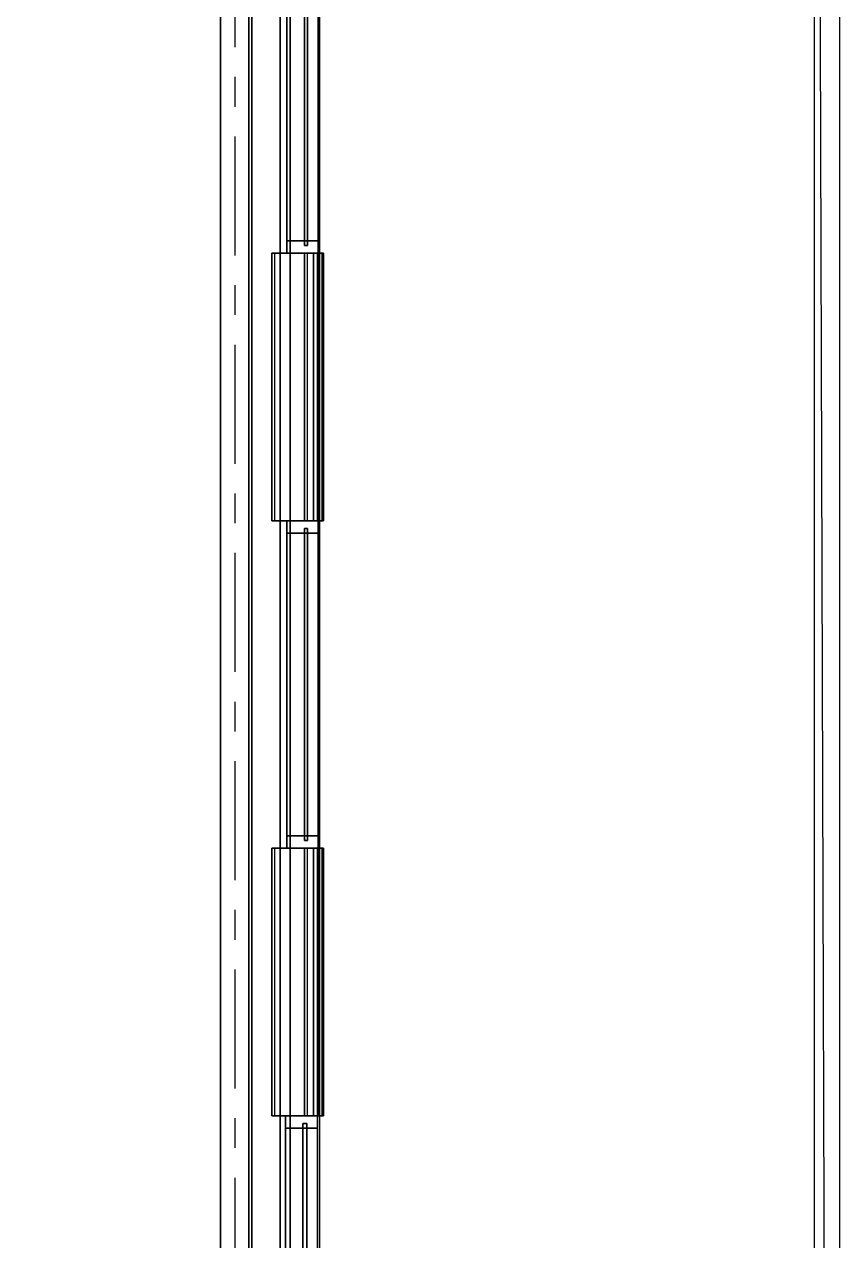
# Model space of a CAD drawing. Header units: metres. Extents: x 114 to 218, y 8 to 180.
# Drawn here: x 197.24 to 213.69, y 114.81 to 139.34 of the extents above; entities that cross this region are included whole.
import ezdxf

# ---------------------------------------------------------------- set-up
doc = ezdxf.new("R2010")
doc.units = ezdxf.units.M
doc.header["$MEASUREMENT"] = 0
for name, color, linetype in [('A-2D-GLAZ', 7, 'Continuous'), ('A-2D-GLAZ-CWMG', 7, 'Continuous'), ('A-2D-WALL', 7, 'Continuous'), ('A-3D-GLAZ-CURT', 7, 'Continuous'), ('A-3D-GLAZ-CWMG', 7, 'Continuous'), ('A-3D-WALL', 7, 'Continuous'), ('A_GRID', 7, 'Continuous'), ('S-3D-BEAM', 7, 'Continuous'), ('S-3D-SLAB', 7, 'Continuous'), ('S-3D-WALL', 7, 'Continuous')]:
    doc.layers.add(name, color=color, linetype=linetype)

msp = doc.modelspace()

# ---------------------------------------------------------------- linework, layer by layer
for points in [[(213.688, 176.085), (213.18, 175.593), (213.688, 12.285), (213.688, 176.085), (213.688, 176.085)], [(213.18, 175.593), (213.688, 12.285), (213.18, 12.792), (213.18, 175.593), (213.18, 175.593)]]:
    msp.add_lwpolyline(points)
at = {"layer": 'A-2D-GLAZ', "color": 9, "true_color": 0xbababa}
for points in [[(202.89, 141.184), (202.89, 134.877), (202.952, 134.877), (202.952, 141.184), (202.89, 141.184)], [(202.89, 129.171), (202.89, 122.879), (202.952, 122.879), (202.952, 129.171), (202.89, 129.171)], [(202.859, 117.173), (202.859, 110.882), (202.936, 110.882), (202.936, 117.173), (202.859, 117.173)]]:
    msp.add_lwpolyline(points, dxfattribs=at)
at = {"layer": 'A-2D-GLAZ-CWMG', "color": 9, "true_color": 0xbababa}
for points in [[(202.536, 141.076), (202.536, 134.969)], [(203.167, 141.076), (203.167, 134.969)], [(203.167, 134.723), (203.167, 134.969), (202.536, 134.969), (202.536, 134.723), (203.167, 134.723)], [(202.536, 129.078), (203.167, 129.078), (203.167, 129.324), (202.536, 129.324), (202.536, 129.078)], [(202.536, 129.078), (202.536, 122.972)], [(203.167, 129.078), (203.167, 122.972)], [(203.167, 122.726), (203.167, 122.972), (202.536, 122.972), (202.536, 122.726), (203.167, 122.726)], [(202.505, 117.081), (203.152, 117.081), (203.152, 117.327), (202.505, 117.327), (202.505, 117.081)], [(202.505, 117.081), (202.505, 110.974)], [(203.152, 117.081), (203.152, 110.974)]]:
    msp.add_lwpolyline(points, dxfattribs=at)
at = {"layer": 'A-2D-WALL', "color": 9, "true_color": 0xbababa}
for points in [[(202.229, 134.723), (202.229, 129.324), (203.275, 129.324), (203.275, 134.723), (202.229, 134.723)], [(202.29, 129.324), (202.29, 134.723)], [(202.89, 129.324), (202.89, 134.723)], [(202.952, 129.324), (202.952, 134.723)], [(202.952, 129.324), (202.952, 134.723)], [(203.152, 129.324), (203.152, 134.723)], [(203.167, 129.324), (203.167, 134.723)], [(203.244, 129.324), (203.244, 134.723)], [(202.229, 122.726), (202.229, 117.327), (203.275, 117.327), (203.275, 122.726), (202.229, 122.726)], [(202.29, 117.327), (202.29, 122.726)], [(202.89, 117.327), (202.89, 122.726)], [(202.952, 117.327), (202.952, 122.726)], [(202.952, 117.327), (202.952, 122.726)], [(203.152, 117.327), (203.152, 122.726)], [(203.167, 117.327), (203.167, 122.726)], [(203.244, 117.327), (203.244, 122.726)]]:
    msp.add_lwpolyline(points, dxfattribs=at)
at = {"layer": 'A-3D-GLAZ-CURT', "color": 131, "true_color": 0x7fffff}
for points in [[(202.89, 134.877), (202.89, 141.184), (202.89, 134.877), (202.952, 134.877), (202.952, 141.184), (202.89, 141.184), (202.952, 141.184), (202.952, 134.877), (202.89, 134.877)], [(202.89, 141.184), (202.952, 141.184), (202.952, 134.877), (202.89, 134.877), (202.952, 134.877), (202.952, 141.184), (202.89, 141.184), (202.89, 134.877), (202.89, 141.184)], [(202.89, 134.877), (202.89, 134.877)], [(202.89, 134.877), (202.89, 134.877)], [(202.952, 134.877), (202.952, 134.877)], [(202.952, 134.877), (202.952, 134.877)], [(202.952, 134.877), (202.952, 134.877)], [(202.89, 122.879), (202.89, 129.171), (202.89, 122.879), (202.952, 122.879), (202.952, 129.171), (202.89, 129.171), (202.952, 129.171), (202.952, 122.879), (202.89, 122.879)], [(202.89, 129.171), (202.89, 129.171)], [(202.89, 129.171), (202.89, 129.171)], [(202.89, 129.171), (202.952, 129.171), (202.952, 122.879), (202.89, 122.879), (202.952, 122.879), (202.952, 129.171), (202.89, 129.171), (202.89, 122.879), (202.89, 129.171)], [(202.89, 129.171), (202.89, 129.171)], [(202.952, 129.171), (202.952, 129.171)], [(202.952, 129.171), (202.952, 129.171)], [(202.952, 129.171), (202.952, 129.171)], [(202.89, 122.879), (202.89, 122.879)], [(202.89, 122.879), (202.89, 122.879)], [(202.952, 122.879), (202.952, 122.879)], [(202.952, 122.879), (202.952, 122.879)], [(202.952, 122.879), (202.952, 122.879)], [(202.859, 110.882), (202.859, 117.173), (202.859, 110.882), (202.936, 110.882), (202.936, 117.173), (202.859, 117.173), (202.936, 117.173), (202.936, 110.882), (202.859, 110.882)], [(202.859, 117.173), (202.859, 117.173)], [(202.859, 117.173), (202.859, 117.173)], [(202.859, 117.173), (202.936, 117.173), (202.936, 110.882), (202.859, 110.882), (202.936, 110.882), (202.936, 117.173), (202.859, 117.173), (202.859, 110.882), (202.859, 117.173)], [(202.859, 117.173), (202.859, 117.173)], [(202.936, 117.173), (202.936, 117.173)], [(202.936, 117.173), (202.936, 117.173)], [(202.936, 117.173), (202.936, 117.173)]]:
    msp.add_lwpolyline(points, dxfattribs=at)
at = {"layer": 'A-3D-GLAZ-CWMG', "color": 8, "true_color": 0x808080}
for points in [[(202.536, 134.723), (202.536, 141.322)], [(202.536, 134.723), (202.536, 141.322)], [(203.167, 134.723), (203.167, 141.322)], [(203.167, 141.322), (203.167, 134.723)], [(202.536, 141.076), (202.536, 134.723), (202.536, 141.076)], [(203.167, 134.723), (203.167, 141.076), (203.167, 134.723)], [(202.536, 134.969), (202.536, 134.969)], [(203.167, 134.723), (202.536, 134.723), (202.536, 134.969), (203.167, 134.969), (203.167, 134.723), (203.167, 134.969), (202.536, 134.969), (202.536, 134.723), (203.167, 134.723)], [(202.536, 134.969), (202.536, 134.969)], [(202.536, 134.969), (202.536, 134.969)], [(203.167, 134.723), (202.536, 134.723), (202.536, 134.969), (203.167, 134.969), (203.167, 134.723), (203.167, 134.969), (202.536, 134.969), (202.536, 134.723), (203.167, 134.723)], [(202.536, 134.969), (202.536, 134.969)], [(203.167, 134.969), (203.167, 134.969)], [(203.167, 134.969), (203.167, 134.969)], [(203.167, 134.969), (203.167, 134.969)], [(203.167, 134.969), (203.167, 134.969)], [(202.536, 134.723), (202.536, 134.723)], [(202.536, 134.723), (202.536, 134.723)], [(202.536, 134.723), (202.536, 134.723)], [(202.536, 134.723), (202.536, 134.723)], [(203.167, 134.723), (202.536, 134.723), (203.167, 134.723)], [(202.536, 134.723), (202.536, 134.723)], [(202.536, 134.723), (202.536, 134.723)], [(203.167, 134.723), (202.536, 134.723), (203.167, 134.723)], [(202.536, 134.723), (202.536, 134.723)], [(202.536, 134.723), (202.536, 134.723)], [(203.167, 134.723), (203.167, 134.723)], [(203.167, 134.723), (203.167, 134.723)], [(203.167, 134.723), (203.167, 134.723)], [(203.167, 134.723), (203.167, 134.723)], [(202.536, 129.324), (202.536, 129.324)], [(203.167, 129.078), (203.167, 129.324), (202.536, 129.324), (202.536, 129.078), (203.167, 129.078), (202.536, 129.078), (202.536, 129.324), (203.167, 129.324), (203.167, 129.078)], [(202.536, 129.324), (202.536, 129.324)], [(202.536, 129.324), (202.536, 129.324)], [(202.536, 129.078), (202.536, 129.324), (203.167, 129.324), (203.167, 129.078), (203.167, 129.078), (202.536, 129.078), (202.536, 129.324), (203.167, 129.324), (203.167, 129.078), (202.536, 129.078)], [(202.536, 129.324), (202.536, 129.324)], [(202.536, 122.726), (202.536, 129.324)], [(202.536, 122.726), (202.536, 129.324)], [(203.167, 129.324), (202.536, 129.324), (203.167, 129.324)], [(202.536, 129.324), (202.536, 129.324)], [(202.536, 129.324), (202.536, 129.324)], [(203.167, 129.324), (203.167, 129.324)], [(203.167, 129.324), (203.167, 129.324)], [(203.167, 129.324), (203.167, 129.324)], [(203.167, 129.324), (203.167, 129.324)], [(203.167, 122.726), (203.167, 129.324)], [(203.167, 129.324), (203.167, 122.726)], [(202.536, 129.078), (202.536, 129.078)], [(202.536, 129.078), (202.536, 129.078)], [(202.536, 129.078), (202.536, 129.078)], [(202.536, 129.078), (202.536, 122.726), (202.536, 129.078)], [(203.167, 129.078), (202.536, 129.078), (203.167, 129.078)], [(202.536, 129.078), (202.536, 129.078)], [(202.536, 129.078), (202.536, 129.078)], [(203.167, 129.078), (203.167, 129.078)], [(203.167, 129.078), (203.167, 129.078)], [(203.167, 129.078), (203.167, 129.078)], [(203.167, 129.078), (203.167, 129.078)], [(203.167, 122.726), (203.167, 129.078), (203.167, 122.726)], [(203.167, 129.078), (203.167, 129.078)], [(203.167, 129.078), (203.167, 129.078)], [(202.536, 122.972), (202.536, 122.972)], [(203.167, 122.726), (202.536, 122.726), (202.536, 122.972), (203.167, 122.972), (203.167, 122.726), (203.167, 122.972), (202.536, 122.972), (202.536, 122.726), (203.167, 122.726)], [(202.536, 122.972), (202.536, 122.972)], [(202.536, 122.972), (202.536, 122.972)], [(203.167, 122.726), (202.536, 122.726), (202.536, 122.972), (203.167, 122.972), (203.167, 122.726), (203.167, 122.972), (202.536, 122.972), (202.536, 122.726), (203.167, 122.726)], [(202.536, 122.972), (202.536, 122.972)], [(203.167, 122.972), (203.167, 122.972)], [(203.167, 122.972), (203.167, 122.972)], [(203.167, 122.972), (203.167, 122.972)], [(203.167, 122.972), (203.167, 122.972)], [(202.536, 122.726), (202.536, 122.726)], [(202.536, 122.726), (202.536, 122.726)], [(202.536, 122.726), (202.536, 122.726)], [(202.536, 122.726), (202.536, 122.726)], [(203.167, 122.726), (202.536, 122.726), (203.167, 122.726)], [(202.536, 122.726), (202.536, 122.726)], [(202.536, 122.726), (202.536, 122.726)], [(203.167, 122.726), (202.536, 122.726), (203.167, 122.726)], [(202.536, 122.726), (202.536, 122.726)], [(202.536, 122.726), (202.536, 122.726)], [(203.167, 122.726), (203.167, 122.726)], [(203.167, 122.726), (203.167, 122.726)], [(203.167, 122.726), (203.167, 122.726)], [(203.167, 122.726), (203.167, 122.726)], [(202.505, 117.327), (202.505, 117.327)], [(203.152, 117.081), (203.152, 117.327), (202.505, 117.327), (202.505, 117.081), (203.152, 117.081), (202.505, 117.081), (202.505, 117.327), (203.152, 117.327), (203.152, 117.081)], [(202.505, 117.327), (202.505, 117.327)], [(202.505, 117.327), (202.505, 117.327)], [(202.505, 117.081), (202.505, 117.327), (203.152, 117.327), (203.152, 117.081), (203.152, 117.081), (202.505, 117.081), (202.505, 117.327), (203.152, 117.327), (203.152, 117.081), (202.505, 117.081)], [(202.505, 117.327), (202.505, 117.327)], [(202.505, 110.728), (202.505, 117.327)], [(202.505, 110.728), (202.505, 117.327)], [(203.152, 117.327), (202.505, 117.327), (203.152, 117.327)], [(202.505, 117.327), (202.505, 117.327)], [(202.505, 117.327), (202.505, 117.327)], [(203.152, 117.327), (203.152, 117.327)], [(203.152, 117.327), (203.152, 117.327)], [(203.152, 117.327), (203.152, 117.327)], [(203.152, 117.327), (203.152, 117.327)], [(203.152, 110.728), (203.152, 117.327)], [(203.152, 117.327), (203.152, 110.728)], [(202.505, 117.081), (202.505, 117.081)], [(202.505, 117.081), (202.505, 117.081)], [(202.505, 117.081), (202.505, 117.081)], [(202.505, 117.081), (202.505, 110.728), (202.505, 117.081)], [(203.152, 117.081), (202.505, 117.081), (203.152, 117.081)], [(202.505, 117.081), (202.505, 117.081)], [(202.505, 117.081), (202.505, 117.081)], [(203.152, 117.081), (203.152, 117.081)], [(203.152, 117.081), (203.152, 117.081)], [(203.152, 117.081), (203.152, 117.081)], [(203.152, 117.081), (203.152, 117.081)], [(203.152, 110.728), (203.152, 117.081), (203.152, 110.728)], [(203.152, 117.081), (203.152, 117.081)], [(203.152, 117.081), (203.152, 117.081)]]:
    msp.add_lwpolyline(points, dxfattribs=at)
at = {"layer": 'A-3D-WALL', "color": 113, "true_color": 0x6edda5}
for points in [[(202.229, 134.723), (202.229, 129.324), (202.29, 129.324), (202.29, 134.723), (202.229, 134.723)], [(203.275, 129.324), (203.275, 134.723), (202.229, 134.723), (203.275, 134.723), (203.075, 134.723), (203.275, 134.723), (203.275, 129.324), (203.275, 134.723), (203.275, 129.324), (203.075, 129.324), (203.275, 129.324), (202.229, 129.324), (203.275, 129.324)], [(202.229, 134.723), (202.229, 129.324), (202.229, 134.723)], [(202.229, 134.723), (202.229, 134.723)], [(202.229, 134.723), (202.229, 134.723)], [(202.89, 134.723), (202.29, 134.723)], [(202.29, 134.723), (202.29, 134.723)], [(203.167, 129.324), (203.152, 129.324), (202.952, 129.324), (202.952, 134.723), (202.89, 134.723), (202.89, 129.324), (202.952, 129.324), (202.952, 129.324), (202.952, 134.723), (203.152, 134.723)], [(202.89, 134.723), (202.89, 134.723)], [(202.952, 134.723), (202.952, 134.723)], [(202.952, 134.723), (202.952, 134.723)], [(203.075, 134.723), (203.075, 129.324), (203.075, 134.723)], [(203.075, 134.723), (203.075, 134.723)], [(203.167, 134.723), (203.152, 134.723), (203.152, 129.324)], [(203.152, 134.723), (203.152, 134.723)], [(203.244, 134.723), (203.167, 134.723), (203.167, 129.324), (203.244, 129.324), (203.275, 129.324), (203.275, 134.723), (203.244, 134.723), (203.244, 129.324)], [(203.167, 134.723), (203.167, 134.723)], [(203.244, 134.723), (203.244, 134.723)], [(203.275, 134.723), (203.275, 134.723)], [(203.275, 134.723), (203.275, 134.723)], [(203.275, 134.723), (203.275, 134.723)], [(203.275, 134.723), (203.275, 134.723)], [(202.229, 129.324), (202.229, 129.324)], [(202.229, 129.324), (202.229, 129.324)], [(202.29, 129.324), (202.89, 129.324)], [(202.29, 129.324), (202.29, 129.324)], [(202.89, 129.324), (202.89, 129.324)], [(202.952, 129.324), (202.952, 129.324)], [(202.952, 129.324), (202.952, 129.324)], [(203.075, 129.324), (203.075, 129.324)], [(203.075, 129.324), (203.075, 129.324)], [(203.152, 129.324), (203.152, 129.324)], [(203.167, 129.324), (203.167, 129.324)], [(203.244, 129.324), (203.244, 129.324)], [(203.275, 129.324), (203.275, 129.324)], [(203.275, 129.324), (203.275, 129.324)], [(203.275, 129.324), (203.275, 129.324)], [(203.275, 129.324), (203.275, 129.324)], [(202.229, 122.726), (202.229, 117.327), (202.29, 117.327), (202.29, 122.726), (202.229, 122.726)], [(202.229, 117.327), (203.275, 117.327), (203.275, 122.726), (202.229, 122.726), (203.275, 122.726), (203.075, 122.726), (203.275, 122.726), (203.275, 117.327), (203.275, 122.726), (203.275, 117.327), (203.075, 117.327), (203.275, 117.327), (202.229, 117.327)], [(202.229, 122.726), (202.229, 117.327), (202.229, 122.726)], [(202.229, 122.726), (202.229, 122.726)], [(202.229, 122.726), (202.229, 122.726)], [(202.89, 122.726), (202.29, 122.726)], [(202.29, 122.726), (202.29, 122.726)], [(203.167, 117.327), (203.152, 117.327), (202.952, 117.327), (202.952, 122.726), (202.89, 122.726), (202.89, 117.327), (202.952, 117.327), (202.952, 117.327), (202.952, 122.726), (203.152, 122.726)], [(202.89, 122.726), (202.89, 122.726)], [(202.952, 122.726), (202.952, 122.726)], [(202.952, 122.726), (202.952, 122.726)], [(203.075, 122.726), (203.075, 117.327), (203.075, 122.726)], [(203.075, 122.726), (203.075, 122.726)], [(203.167, 122.726), (203.152, 122.726), (203.152, 117.327)], [(203.152, 122.726), (203.152, 122.726)], [(203.244, 122.726), (203.167, 122.726), (203.167, 117.327), (203.244, 117.327), (203.275, 117.327), (203.275, 122.726), (203.244, 122.726), (203.244, 117.327)], [(203.167, 122.726), (203.167, 122.726)], [(203.244, 122.726), (203.244, 122.726)], [(203.275, 122.726), (203.275, 122.726)], [(203.275, 122.726), (203.275, 122.726)], [(203.275, 122.726), (203.275, 122.726)], [(203.275, 122.726), (203.275, 122.726)], [(202.229, 117.327), (202.229, 117.327)], [(202.229, 117.327), (202.229, 117.327)], [(202.29, 117.327), (202.89, 117.327)], [(202.29, 117.327), (202.29, 117.327)], [(202.89, 117.327), (202.89, 117.327)], [(202.952, 117.327), (202.952, 117.327)], [(202.952, 117.327), (202.952, 117.327)], [(203.075, 117.327), (203.075, 117.327)], [(203.075, 117.327), (203.075, 117.327)], [(203.152, 117.327), (203.152, 117.327)], [(203.167, 117.327), (203.167, 117.327)], [(203.244, 117.327), (203.244, 117.327)], [(203.275, 117.327), (203.275, 117.327)], [(203.275, 117.327), (203.275, 117.327)], [(203.275, 117.327), (203.275, 117.327)], [(203.275, 117.327), (203.275, 117.327)]]:
    msp.add_lwpolyline(points, dxfattribs=at)
at = {"layer": 'A_GRID', "color": 1, "true_color": 0xff0000}
for points in [[(201.49, 138.876), (201.49, 141.276)], [(201.49, 137.677), (201.49, 138.277)], [(201.49, 134.677), (201.49, 137.077)], [(201.49, 133.477), (201.49, 134.077)], [(201.49, 130.478), (201.49, 132.878)], [(201.49, 129.278), (201.49, 129.878)], [(201.49, 126.279), (201.49, 128.678)], [(201.49, 125.079), (201.49, 125.679)], [(201.49, 122.08), (201.49, 124.479)], [(201.49, 120.88), (201.49, 121.48)], [(201.49, 117.88), (201.49, 120.28)], [(201.49, 116.681), (201.49, 117.281)], [(201.49, 113.681), (201.49, 116.081)]]:
    msp.add_lwpolyline(points, dxfattribs=at)
at = {"layer": 'S-3D-BEAM', "color": 4, "true_color": 0x00ffff}
for points in [[(201.198, 162.272), (202.398, 162.272), (202.398, 162.272), (202.398, 107.836), (201.198, 107.836), (201.198, 162.272)], [(201.198, 107.836), (201.198, 162.272), (201.198, 107.836)], [(201.767, 162.272), (201.198, 162.272), (201.198, 162.272), (201.198, 107.836), (201.767, 107.836), (201.767, 162.272)], [(201.198, 162.272), (201.767, 162.272), (201.767, 162.272), (201.767, 107.836), (201.198, 107.836), (201.198, 162.272)], [(201.198, 107.836), (201.198, 162.272), (201.198, 107.836)], [(202.398, 162.272), (201.198, 162.272), (201.198, 162.272), (201.198, 107.836), (202.398, 107.836), (202.398, 162.272)], [(201.829, 162.272), (202.398, 162.272), (201.829, 162.272), (201.829, 162.272), (201.829, 107.836), (202.398, 107.836), (202.398, 162.272), (202.398, 162.272), (201.198, 162.272), (201.767, 162.272)], [(201.767, 107.836), (201.767, 162.272), (201.767, 107.836)], [(201.829, 162.272), (202.398, 162.272), (202.398, 162.272), (202.398, 107.836), (201.829, 107.836), (201.829, 162.272)], [(201.829, 107.836), (201.829, 162.272), (201.829, 107.836)], [(202.398, 107.836), (202.398, 162.272), (202.398, 107.836)], [(202.398, 107.836), (202.398, 162.272), (202.398, 107.836)]]:
    msp.add_lwpolyline(points, dxfattribs=at)
at = {"layer": 'S-3D-SLAB', "color": 51, "true_color": 0xffff7f}
for points in [[(126.489, 163.072), (202.598, 163.072), (202.598, 106.867)], [(126.489, 23.467), (126.489, 163.072), (202.598, 163.072), (202.598, 106.867), (197.506, 106.867), (197.506, 104.498), (198.106, 104.498), (198.106, 100.484), (197.506, 100.484), (197.506, 79.672), (202.598, 79.672), (202.598, 23.467), (126.489, 23.467)]]:
    msp.add_lwpolyline(points, dxfattribs=at)
at = {"layer": 'S-3D-WALL', "color": 81, "true_color": 0x9fff7f}
for points in [[(202.598, 23.467), (126.489, 23.467), (126.489, 22.867), (203.198, 22.867), (203.198, 80.272), (198.106, 80.272), (198.106, 106.267), (203.198, 106.267), (203.198, 163.672), (126.489, 163.672), (126.489, 163.072)], [(126.489, 22.867), (126.489, 23.467), (202.598, 23.467), (202.598, 79.672), (197.506, 79.672), (197.506, 106.867), (202.598, 106.867), (202.598, 163.072), (126.489, 163.072), (126.489, 163.672), (126.489, 163.672)], [(202.398, 23.667), (126.489, 23.667), (126.489, 22.867), (203.198, 22.867), (203.198, 80.272), (198.106, 80.272), (198.106, 106.267), (203.198, 106.267), (203.198, 163.672), (126.489, 163.672), (126.489, 162.872)], [(126.489, 22.867), (126.489, 23.667), (202.398, 23.667), (202.398, 79.472), (197.291, 79.472), (197.291, 107.067), (202.398, 107.067), (202.398, 162.872), (126.489, 162.872), (126.489, 163.672), (126.489, 163.672)], [(203.198, 106.267), (203.198, 163.672)], [(203.198, 106.267), (203.198, 163.672)], [(197.291, 107.067), (202.398, 107.067), (202.398, 162.872)], [(197.506, 106.867), (202.598, 106.867), (202.598, 163.072)]]:
    msp.add_lwpolyline(points, dxfattribs=at)

doc.saveas('drawing.dxf')
